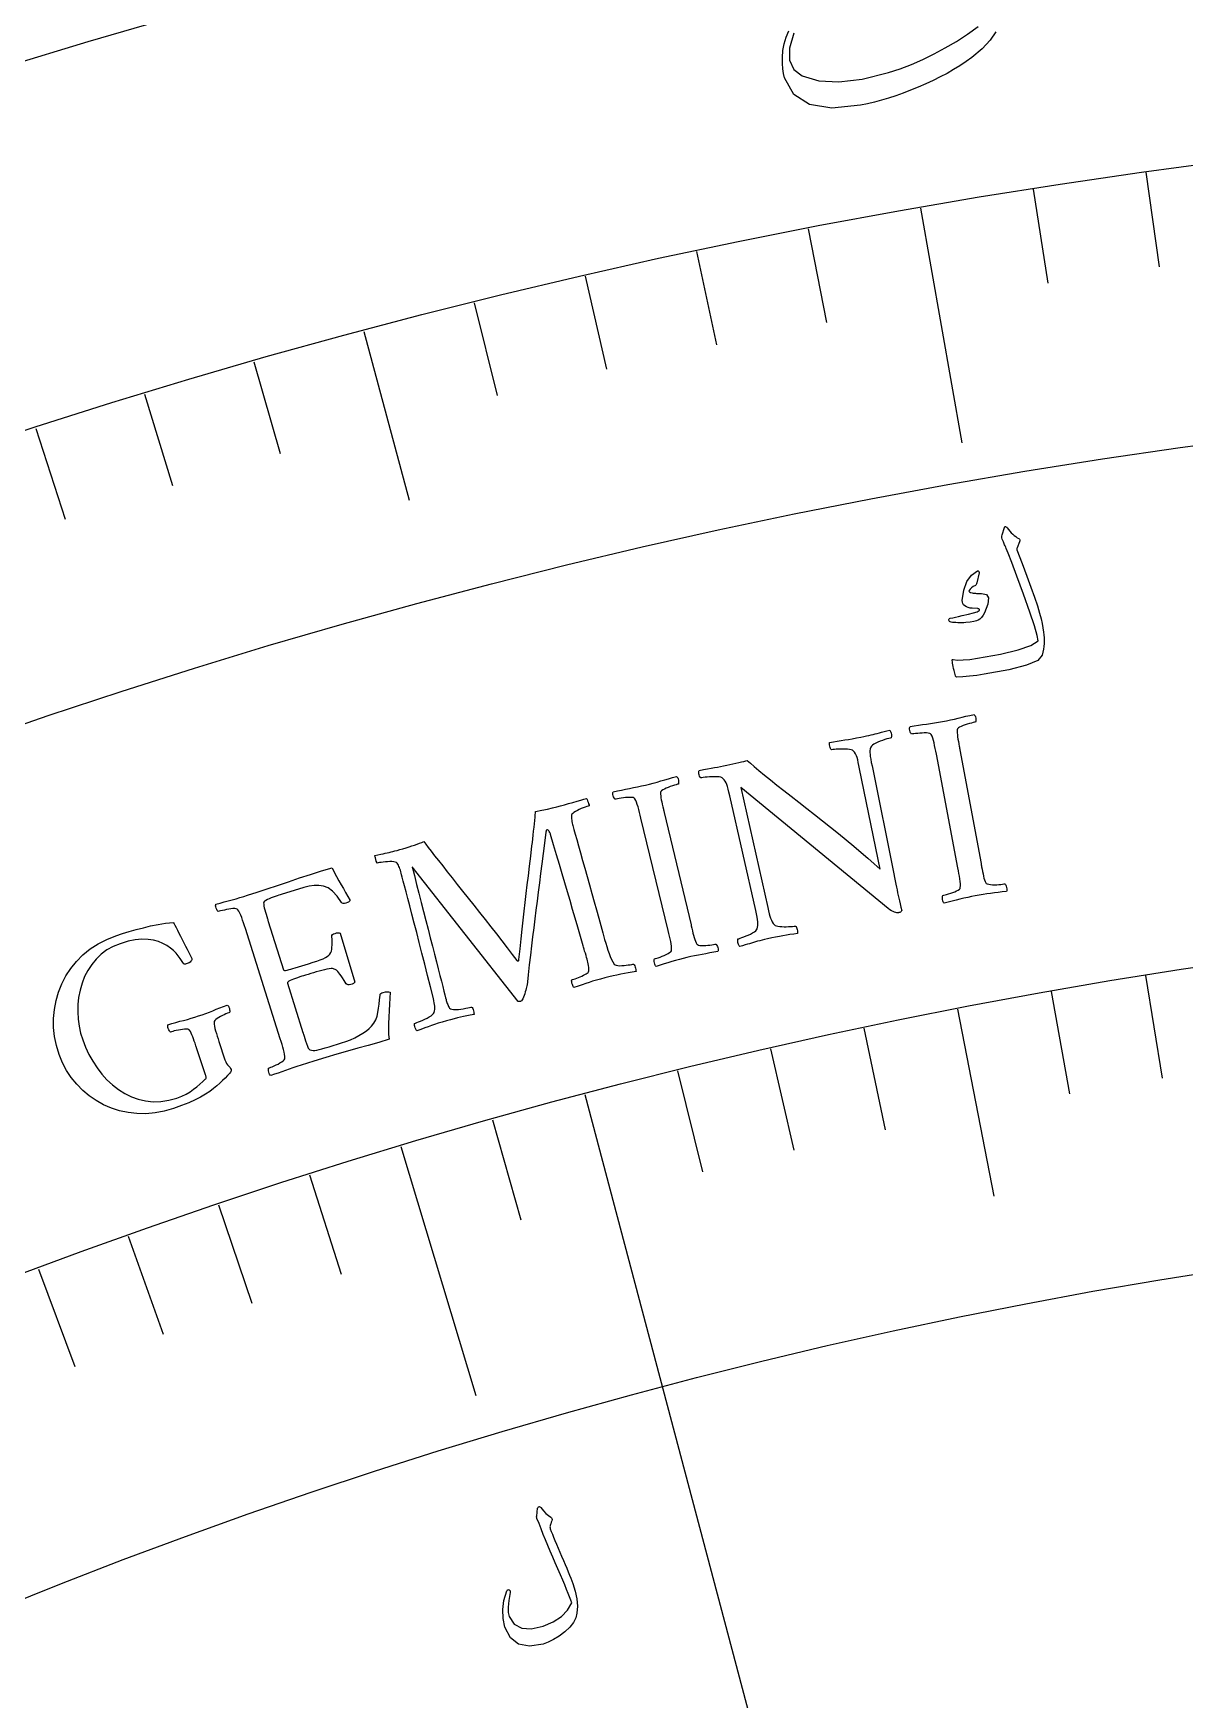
# Model space of a CAD drawing. Header units: millimetres. Extents: x -68 to 67, y -67 to 79.
# Drawn here: x -18.9 to -8.14, y 46.22 to 61.79 of the extents above; entities that cross this region are included whole.
import ezdxf

# ---------------------------------------------------------------- set-up
doc = ezdxf.new("R2010")
doc.units = ezdxf.units.MM
for name, color, linetype in [('ENGRAVE', 7, 'Continuous'), ('ENGRAVE_FINE', 8, 'Continuous'), ('TEXT', 5, 'Continuous')]:
    doc.layers.add(name, color=color, linetype=linetype)

msp = doc.modelspace()

# ---------------------------------------------------------------- linework, layer by layer
at = {"layer": 'ENGRAVE'}
for points in [[(-10.6077, 60.1594), (-10.2209, 57.9658)], [(-15.8106, 59.006), (-15.3878, 57.4282)], [(-10.2631, 52.6719), (-9.9223, 50.9228)], [(-13.7449, 51.8724), (-11.6702, 44.0426)], [(-15.4644, 51.3859), (-14.7642, 49.059)]]:
    msp.add_lwpolyline(points, dxfattribs=at)
for radius in [66.15, 66.15, 64.3781, 61.0875, 61.0875, 58.4888, 53.6625, 53.6625, 50.8275]:
    msp.add_circle((0, 0), radius, dxfattribs=at)
at = {"layer": 'ENGRAVE_FINE'}
for points in [[(-8.5017, 60.493), (-8.3777, 59.6107)], [(-9.5562, 60.3354), (-9.4168, 59.4554)], [(-11.656, 59.9652), (-11.486, 59.0905)], [(-12.7008, 59.7526), (-12.5156, 58.8811)], [(-13.7417, 59.5218), (-13.5413, 58.6537)], [(-14.7784, 59.2729), (-14.5629, 58.4084)], [(-16.838, 58.7211), (-16.5924, 57.8646)], [(-17.8603, 58.4183), (-17.5998, 57.5662)], [(-18.8771, 58.0977), (-18.6017, 57.2503)], [(-8.5046, 52.9843), (-8.3505, 52.0246)], [(-9.3851, 52.8354), (-9.2151, 51.8784)], [(-11.1383, 52.4938), (-10.9366, 51.543)], [(-12.0105, 52.3012), (-11.793, 51.3538)], [(-12.8795, 52.094), (-12.6462, 51.1504)], [(-14.6067, 51.6363), (-14.3421, 50.701)], [(-16.318, 51.1213), (-16.0225, 50.1953)], [(-17.1672, 50.8424), (-16.8562, 49.9215)], [(-18.0117, 50.5494), (-17.6855, 49.6338)], [(-18.8514, 50.2423), (-18.5099, 49.3323)]]:
    msp.add_lwpolyline(points, dxfattribs=at)
at = {"layer": 'TEXT'}
for points in [[(-11.7904, 61.7939), (-11.831, 61.6542), (-11.8317, 61.5414), (-11.7929, 61.4554), (-11.7146, 61.3962), (-11.558, 61.3487), (-11.3713, 61.338), (-11.1542, 61.3639), (-10.9063, 61.4261), (-10.799, 61.4614), (-10.6923, 61.502), (-10.5863, 61.5479), (-10.481, 61.599), (-10.3764, 61.6554), (-10.2727, 61.7169), (-10.1698, 61.7837), (-10.0678, 61.8557)], [(-9.9039, 61.8073), (-9.9568, 61.7273), (-10.0311, 61.6472), (-10.1266, 61.5668), (-10.1815, 61.5277), (-10.2386, 61.4899), (-10.2978, 61.4533), (-10.3591, 61.4181), (-10.4228, 61.384), (-10.4889, 61.3512), (-10.5575, 61.3196), (-10.6285, 61.2891), (-10.7002, 61.2603), (-10.7704, 61.2337), (-10.8393, 61.2092), (-10.9069, 61.1869), (-10.9733, 61.1669), (-11.0388, 61.1493), (-11.1033, 61.1342), (-11.1669, 61.1214), (-11.4368, 61.094), (-11.6453, 61.127), (-11.7929, 61.2212), (-11.8795, 61.377), (-11.8886, 61.4152), (-11.8949, 61.4597), (-11.8983, 61.5102), (-11.8988, 61.567), (-11.8941, 61.6303), (-11.8827, 61.693), (-11.8646, 61.7552), (-11.8397, 61.8167)]]:
    msp.add_lwpolyline(points, dxfattribs=at)
for points in [[(-9.7973, 57.1696), (-9.7848, 57.1535), (-9.7721, 57.1384), (-9.7591, 57.1243), (-9.7458, 57.1112), (-9.7322, 57.0991), (-9.7181, 57.0881), (-9.7036, 57.0781), (-9.6885, 57.0691), (-9.6824, 57.0636), (-9.6795, 57.0566), (-9.6798, 57.0479), (-9.6832, 57.0377), (-9.705, 56.983), (-9.707, 56.9771), (-9.7083, 56.9722), (-9.7089, 56.9683), (-9.7088, 56.9653), (-9.6585, 56.8359), (-9.6141, 56.7189), (-9.5754, 56.6141), (-9.5426, 56.5216), (-9.5156, 56.4415), (-9.4946, 56.3739), (-9.4796, 56.3188), (-9.4705, 56.2761), (-9.4569, 56.1951), (-9.454, 56.1692), (-9.4523, 56.143), (-9.4519, 56.1164), (-9.4527, 56.0896), (-9.4548, 56.0624), (-9.4583, 56.0349), (-9.4632, 56.007), (-9.4696, 55.9788), (-9.5125, 55.9312), (-9.6171, 55.886), (-9.7833, 55.8428), (-10.0111, 55.801), (-10.0827, 55.7906), (-10.1493, 55.7828), (-10.2108, 55.7776), (-10.2674, 55.7749), (-10.2728, 55.7761), (-10.277, 55.7786), (-10.2799, 55.7825), (-10.2816, 55.7876), (-10.2877, 55.8126), (-10.2931, 55.8353), (-10.2978, 55.8559), (-10.3018, 55.8742), (-10.3051, 55.8905), (-10.3077, 55.9051), (-10.3097, 55.9178), (-10.311, 55.9288), (-10.3114, 55.935), (-10.3099, 55.9388), (-10.3064, 55.9402), (-10.301, 55.9391), (-10.2604, 55.9346), (-10.2093, 55.9351), (-10.1476, 55.9406), (-10.0754, 55.9513), (-9.8609, 55.9896), (-9.6948, 56.0291), (-9.577, 56.0703), (-9.5076, 56.1134), (-9.5162, 56.1637), (-9.542, 56.2534), (-9.5849, 56.3825), (-9.6451, 56.551), (-9.7069, 56.7193), (-9.7544, 56.8465), (-9.7874, 56.9326), (-9.8058, 56.9776), (-9.8113, 56.9898), (-9.8164, 57.0013), (-9.8211, 57.012), (-9.8255, 57.0218), (-9.8295, 57.0308), (-9.8332, 57.0388), (-9.8364, 57.0458), (-9.8393, 57.0518), (-9.8446, 57.065), (-9.8473, 57.0781), (-9.8474, 57.0909), (-9.8448, 57.1036), (-9.8237, 57.1719), (-9.8218, 57.1766), (-9.8194, 57.1798), (-9.8166, 57.1817), (-9.8133, 57.1822), (-9.8089, 57.1807), (-9.8048, 57.1781), (-9.8009, 57.1744), (-9.7973, 57.1696)], [(-10.0742, 56.7673), (-10.071, 56.7674), (-10.068, 56.7667), (-10.0654, 56.765), (-10.063, 56.7625), (-10.0619, 56.76), (-10.0612, 56.7573), (-10.0609, 56.7542), (-10.0609, 56.7509), (-10.0804, 56.6572), (-10.0831, 56.6476), (-10.0864, 56.64), (-10.0902, 56.6344), (-10.0946, 56.6308), (-10.1145, 56.6212), (-10.1309, 56.6103), (-10.1439, 56.5981), (-10.1534, 56.5846), (-10.1546, 56.5782), (-10.1503, 56.5723), (-10.1406, 56.5671), (-10.1253, 56.5623), (-10.1155, 56.5608), (-10.1053, 56.5595), (-10.0949, 56.5585), (-10.0842, 56.5578), (-10.0731, 56.5573), (-10.0615, 56.5571), (-10.0495, 56.5572), (-10.037, 56.5576), (-9.9917, 56.5477), (-9.9718, 56.5143), (-9.9774, 56.4574), (-10.0084, 56.3771), (-10.0226, 56.3524), (-10.0372, 56.3324), (-10.0522, 56.3173), (-10.0677, 56.3069), (-10.0854, 56.2998), (-10.1106, 56.2937), (-10.1432, 56.2886), (-10.1833, 56.2844), (-10.2038, 56.2828), (-10.2234, 56.2819), (-10.2421, 56.2818), (-10.2599, 56.2825), (-10.2767, 56.2837), (-10.2924, 56.285), (-10.3071, 56.2866), (-10.3208, 56.2884), (-10.3296, 56.2913), (-10.3362, 56.2953), (-10.3407, 56.3004), (-10.343, 56.3065), (-10.3431, 56.3131), (-10.3409, 56.3184), (-10.3362, 56.3221), (-10.3291, 56.3243), (-10.3063, 56.3301), (-10.2804, 56.3362), (-10.2513, 56.3427), (-10.219, 56.3495), (-10.1588, 56.3622), (-10.1122, 56.3743), (-10.0792, 56.3859), (-10.0598, 56.3969), (-10.0574, 56.3994), (-10.0564, 56.4022), (-10.0568, 56.4054), (-10.0585, 56.4091), (-10.0604, 56.4112), (-10.0635, 56.4129), (-10.0678, 56.4141), (-10.0733, 56.4149), (-10.1235, 56.4179), (-10.1446, 56.42), (-10.1632, 56.4244), (-10.1791, 56.4309), (-10.1925, 56.4395), (-10.2044, 56.4504), (-10.2125, 56.4623), (-10.2166, 56.4754), (-10.217, 56.4896), (-10.2034, 56.5883), (-10.1751, 56.6675), (-10.132, 56.7272), (-10.0742, 56.7673)], [(-10.4019, 55.3603), (-10.3645, 55.3676), (-10.3277, 55.3752), (-10.2914, 55.3832), (-10.2557, 55.3915), (-10.2198, 55.4001), (-10.1831, 55.4085), (-10.1455, 55.417), (-10.1071, 55.4254), (-10.1016, 55.4202), (-10.0971, 55.4128), (-10.0937, 55.4032), (-10.0915, 55.3914), (-10.0904, 55.3794), (-10.0905, 55.3692), (-10.0917, 55.3607), (-10.0941, 55.354), (-10.1035, 55.3521), (-10.116, 55.349), (-10.1318, 55.3449), (-10.1506, 55.3397), (-10.1707, 55.3338), (-10.19, 55.3276), (-10.2086, 55.3209), (-10.2265, 55.3139), (-10.2419, 55.3066), (-10.2533, 55.2991), (-10.2606, 55.2913), (-10.2638, 55.2833), (-10.2648, 55.2689), (-10.2646, 55.2528), (-10.2632, 55.235), (-10.2606, 55.2154), (-10.2573, 55.1944), (-10.2537, 55.1725), (-10.2497, 55.1497), (-10.2453, 55.126), (-10.2446, 55.1221), (-10.2439, 55.1183), (-10.2432, 55.1145), (-10.2425, 55.1107), (-10.2418, 55.1069), (-10.2411, 55.103), (-10.2404, 55.0992), (-10.2397, 55.0954), (-10.0422, 54.0331), (-10.0415, 54.0293), (-10.0408, 54.0254), (-10.0401, 54.0216), (-10.0394, 54.0178), (-10.0387, 54.014), (-10.038, 54.0102), (-10.0372, 54.0063), (-10.0365, 54.0025), (-10.0321, 53.9789), (-10.0276, 53.9564), (-10.0233, 53.9351), (-10.0189, 53.9149), (-10.0144, 53.8962), (-10.0094, 53.8794), (-10.0039, 53.8645), (-9.998, 53.8515), (-9.9924, 53.8462), (-9.9831, 53.8418), (-9.9701, 53.8384), (-9.9533, 53.8361), (-9.9344, 53.8347), (-9.915, 53.8343), (-9.8952, 53.8347), (-9.8748, 53.8361), (-9.8559, 53.8378), (-9.8401, 53.8395), (-9.8277, 53.841), (-9.8185, 53.8424), (-9.814, 53.837), (-9.8099, 53.8295), (-9.8063, 53.82), (-9.8031, 53.8083), (-9.801, 53.7965), (-9.8007, 53.7864), (-9.8022, 53.7779), (-9.8054, 53.771), (-9.8434, 53.7667), (-9.8805, 53.7622), (-9.9168, 53.7578), (-9.9523, 53.7533), (-9.9876, 53.7485), (-10.0233, 53.7431), (-10.0593, 53.7371), (-10.0957, 53.7305), (-10.1312, 53.7236), (-10.1668, 53.7161), (-10.2027, 53.708), (-10.2389, 53.6994), (-10.2752, 53.6904), (-10.3118, 53.6812), (-10.3488, 53.6717), (-10.386, 53.6619), (-10.3915, 53.6671), (-10.3959, 53.6745), (-10.3993, 53.6841), (-10.4017, 53.6959), (-10.4029, 53.7078), (-10.403, 53.718), (-10.402, 53.7265), (-10.3997, 53.7332), (-10.3906, 53.7352), (-10.3785, 53.7383), (-10.3632, 53.7425), (-10.3449, 53.7477), (-10.3254, 53.7539), (-10.3065, 53.7607), (-10.2882, 53.7682), (-10.2706, 53.7765), (-10.2554, 53.7848), (-10.2445, 53.7927), (-10.238, 53.8), (-10.2358, 53.8069), (-10.2344, 53.8241), (-10.2345, 53.8434), (-10.2362, 53.8646), (-10.2394, 53.8879), (-10.2435, 53.9127), (-10.248, 53.9384), (-10.2528, 53.965), (-10.2579, 53.9925), (-10.4596, 55.0541), (-10.4649, 55.0816), (-10.4703, 55.1084), (-10.4756, 55.1343), (-10.481, 55.1595), (-10.4867, 55.1828), (-10.4931, 55.2036), (-10.5001, 55.2218), (-10.5079, 55.2374), (-10.5127, 55.2439), (-10.5218, 55.2486), (-10.535, 55.2515), (-10.5525, 55.2527), (-10.5722, 55.2526), (-10.5924, 55.2519), (-10.6129, 55.2507), (-10.6339, 55.2489), (-10.6533, 55.2469), (-10.6695, 55.245), (-10.6823, 55.2433), (-10.6917, 55.2417), (-10.6964, 55.2471), (-10.7006, 55.2545), (-10.7044, 55.264), (-10.7077, 55.2756), (-10.7099, 55.2874), (-10.7103, 55.2975), (-10.7088, 55.306), (-10.7055, 55.313), (-10.6664, 55.3191), (-10.6276, 55.325), (-10.5891, 55.3306), (-10.5509, 55.3361), (-10.513, 55.3415), (-10.4756, 55.3474), (-10.4386, 55.3536), (-10.4019, 55.3603)], [(-12.4174, 54.9513), (-12.3891, 54.9577), (-12.3612, 54.964), (-12.3336, 54.9702), (-12.3063, 54.9763), (-12.281, 54.9821), (-12.2593, 54.9875), (-12.2412, 54.9923), (-12.2268, 54.9967), (-12.1974, 54.9695), (-12.1608, 54.9377), (-12.1172, 54.901), (-12.0665, 54.8596), (-12.0102, 54.8144), (-11.9496, 54.7662), (-11.8847, 54.7151), (-11.8157, 54.6611), (-11.744, 54.605), (-11.6713, 54.548), (-11.5975, 54.49), (-11.5226, 54.431), (-11.4478, 54.3715), (-11.3742, 54.3123), (-11.3018, 54.2532), (-11.2306, 54.1943), (-11.1623, 54.1367), (-11.0986, 54.0816), (-11.0396, 54.029), (-10.9851, 53.9789), (-11.1763, 54.9183), (-11.1828, 54.9496), (-11.1889, 54.9772), (-11.1947, 55.0014), (-11.2, 55.0219), (-11.2062, 55.04), (-11.2145, 55.0567), (-11.2249, 55.0719), (-11.2373, 55.0857), (-11.2444, 55.0908), (-11.2553, 55.0949), (-11.2701, 55.0981), (-11.2888, 55.1003), (-11.3096, 55.1017), (-11.3307, 55.1023), (-11.3522, 55.1022), (-11.374, 55.1013), (-11.3946, 55.1), (-11.4122, 55.0984), (-11.4269, 55.0966), (-11.4388, 55.0945), (-11.4447, 55.1007), (-11.4494, 55.1085), (-11.453, 55.1181), (-11.4555, 55.1294), (-11.4571, 55.1408), (-11.4581, 55.1504), (-11.4587, 55.1583), (-11.4587, 55.1645), (-11.4214, 55.1708), (-11.3852, 55.1767), (-11.3501, 55.1822), (-11.3161, 55.1873), (-11.2816, 55.1926), (-11.2452, 55.1988), (-11.2067, 55.2059), (-11.1662, 55.2139), (-11.1377, 55.2197), (-11.1121, 55.2251), (-11.0892, 55.2301), (-11.0691, 55.2347), (-11.0503, 55.2392), (-11.0312, 55.244), (-11.0117, 55.2489), (-10.992, 55.2541), (-10.9711, 55.2596), (-10.9481, 55.2655), (-10.9229, 55.2717), (-10.8957, 55.2784), (-10.8921, 55.2732), (-10.8886, 55.2666), (-10.8852, 55.2587), (-10.8819, 55.2495), (-10.8794, 55.2394), (-10.8785, 55.229), (-10.8792, 55.2183), (-10.8816, 55.2073), (-10.8912, 55.205), (-10.9044, 55.2015), (-10.9212, 55.1965), (-10.9416, 55.1901), (-10.9634, 55.1827), (-10.9846, 55.1746), (-11.0052, 55.1658), (-11.0251, 55.1563), (-11.0427, 55.1466), (-11.0563, 55.1372), (-11.0659, 55.1281), (-11.0716, 55.1193), (-11.0768, 55.1032), (-11.0798, 55.0866), (-11.0807, 55.0694), (-11.0795, 55.0516), (-11.0766, 55.0314), (-11.0725, 55.0068), (-11.0672, 54.9778), (-11.0606, 54.9444), (-10.8576, 53.9359), (-10.8507, 53.9015), (-10.8442, 53.8693), (-10.8382, 53.8393), (-10.8326, 53.8115), (-10.8272, 53.7851), (-10.8217, 53.7591), (-10.8162, 53.7337), (-10.8106, 53.7089), (-10.8047, 53.6832), (-10.7982, 53.6555), (-10.7912, 53.6258), (-10.7836, 53.594), (-10.7845, 53.5891), (-10.7869, 53.5848), (-10.7908, 53.5812), (-10.7961, 53.5783), (-10.8017, 53.576), (-10.8064, 53.5742), (-10.8103, 53.573), (-10.8132, 53.5722), (-10.8193, 53.5718), (-10.8274, 53.5726), (-10.8375, 53.5747), (-10.8498, 53.578), (-10.8635, 53.5832), (-10.8782, 53.5908), (-10.894, 53.6008), (-10.9107, 53.6133), (-12.2868, 54.7443), (-12.0349, 53.6218), (-12.0277, 53.5908), (-12.0208, 53.5635), (-12.0143, 53.54), (-12.0081, 53.5203), (-12.0013, 53.5029), (-11.993, 53.4868), (-11.9831, 53.4718), (-11.9717, 53.458), (-11.9648, 53.453), (-11.9542, 53.449), (-11.9401, 53.4459), (-11.9224, 53.4438), (-11.9027, 53.4425), (-11.8824, 53.4418), (-11.8616, 53.4417), (-11.8403, 53.4422), (-11.8202, 53.4431), (-11.803, 53.4445), (-11.7886, 53.4461), (-11.7771, 53.4482), (-11.7712, 53.4422), (-11.7663, 53.4347), (-11.7623, 53.4256), (-11.7593, 53.415), (-11.7572, 53.4041), (-11.7561, 53.3944), (-11.7559, 53.3859), (-11.7565, 53.3784), (-11.7928, 53.373), (-11.8278, 53.3677), (-11.8615, 53.3624), (-11.8939, 53.3573), (-11.9267, 53.3517), (-11.9616, 53.3451), (-11.9985, 53.3376), (-12.0376, 53.329), (-12.0641, 53.3229), (-12.0885, 53.3168), (-12.1108, 53.311), (-12.131, 53.3052), (-12.1499, 53.2996), (-12.1686, 53.294), (-12.1869, 53.2885), (-12.2049, 53.283), (-12.2241, 53.2773), (-12.246, 53.2709), (-12.2705, 53.264), (-12.2976, 53.2564), (-12.3013, 53.2615), (-12.3049, 53.268), (-12.3085, 53.2758), (-12.3121, 53.2849), (-12.3149, 53.2949), (-12.3162, 53.3053), (-12.3159, 53.316), (-12.314, 53.3271), (-12.3048, 53.3296), (-12.2924, 53.3337), (-12.2767, 53.3394), (-12.2578, 53.3466), (-12.2373, 53.355), (-12.2172, 53.3639), (-12.1974, 53.3734), (-12.1778, 53.3836), (-12.1606, 53.3937), (-12.1477, 53.4034), (-12.1391, 53.4125), (-12.1349, 53.4212), (-12.1303, 53.4373), (-12.1275, 53.4538), (-12.1266, 53.4707), (-12.1276, 53.488), (-12.1304, 53.5077), (-12.1346, 53.5319), (-12.1404, 53.5606), (-12.1476, 53.5937), (-12.3905, 54.6652), (-12.3983, 54.6983), (-12.4055, 54.7269), (-12.4122, 54.7509), (-12.4184, 54.7704), (-12.4251, 54.787), (-12.4334, 54.8022), (-12.4432, 54.8161), (-12.4546, 54.8286), (-12.4623, 54.8346), (-12.4743, 54.8391), (-12.4905, 54.8422), (-12.5109, 54.8437), (-12.5335, 54.8441), (-12.556, 54.8437), (-12.5785, 54.8425), (-12.601, 54.8404), (-12.6216, 54.838), (-12.6386, 54.8357), (-12.6518, 54.8337), (-12.6614, 54.8318), (-12.6681, 54.8409), (-12.6732, 54.8503), (-12.6766, 54.8602), (-12.6785, 54.8704), (-12.6792, 54.8802), (-12.6793, 54.8888), (-12.6788, 54.8962), (-12.6777, 54.9025), (-12.6357, 54.9108), (-12.5978, 54.9179), (-12.564, 54.9239), (-12.5344, 54.9287), (-12.5064, 54.9334), (-12.4776, 54.9387), (-12.4479, 54.9447), (-12.4174, 54.9513)], [(-13.1786, 54.7658), (-13.1415, 54.7749), (-13.1051, 54.7844), (-13.0693, 54.7942), (-13.034, 54.8043), (-12.9986, 54.8146), (-12.9624, 54.825), (-12.9253, 54.8353), (-12.8874, 54.8456), (-12.8816, 54.8407), (-12.8767, 54.8335), (-12.8729, 54.8241), (-12.8701, 54.8125), (-12.8684, 54.8005), (-12.8679, 54.7903), (-12.8688, 54.7818), (-12.8708, 54.775), (-12.8801, 54.7726), (-12.8925, 54.7689), (-12.9079, 54.764), (-12.9265, 54.7579), (-12.9463, 54.751), (-12.9653, 54.7437), (-12.9835, 54.7362), (-13.001, 54.7283), (-13.0161, 54.7202), (-13.027, 54.7121), (-13.0339, 54.704), (-13.0367, 54.6958), (-13.037, 54.6814), (-13.0359, 54.6654), (-13.0336, 54.6476), (-13.0301, 54.6281), (-13.0257, 54.6074), (-13.021, 54.5857), (-13.0159, 54.5631), (-13.0103, 54.5396), (-13.0094, 54.5358), (-13.0085, 54.5321), (-13.0076, 54.5283), (-13.0067, 54.5245), (-13.0058, 54.5207), (-13.0049, 54.5169), (-13.004, 54.5132), (-13.0031, 54.5094), (-12.7524, 53.4584), (-12.7515, 53.4546), (-12.7506, 53.4508), (-12.7497, 53.447), (-12.7488, 53.4432), (-12.7479, 53.4395), (-12.747, 53.4357), (-12.7461, 53.4319), (-12.7452, 53.4281), (-12.7395, 53.4047), (-12.734, 53.3825), (-12.7285, 53.3614), (-12.7232, 53.3415), (-12.7177, 53.323), (-12.7119, 53.3065), (-12.7057, 53.2919), (-12.6991, 53.2793), (-12.6933, 53.2742), (-12.6837, 53.2703), (-12.6705, 53.2676), (-12.6537, 53.2661), (-12.6347, 53.2657), (-12.6153, 53.2662), (-12.5955, 53.2677), (-12.5753, 53.27), (-12.5564, 53.2727), (-12.5408, 53.2752), (-12.5285, 53.2773), (-12.5193, 53.2792), (-12.5146, 53.274), (-12.5101, 53.2667), (-12.506, 53.2574), (-12.5023, 53.246), (-12.4996, 53.2343), (-12.4988, 53.2242), (-12.4998, 53.2156), (-12.5027, 53.2086), (-12.5404, 53.2023), (-12.5773, 53.196), (-12.6133, 53.1897), (-12.6485, 53.1834), (-12.6835, 53.1769), (-12.7189, 53.1697), (-12.7545, 53.1619), (-12.7906, 53.1535), (-12.8256, 53.1448), (-12.8609, 53.1355), (-12.8963, 53.1256), (-12.932, 53.1152), (-12.9678, 53.1044), (-13.004, 53.0933), (-13.0403, 53.082), (-13.077, 53.0704), (-13.0828, 53.0753), (-13.0876, 53.0824), (-13.0915, 53.0918), (-13.0944, 53.1034), (-13.0963, 53.1153), (-13.0969, 53.1255), (-13.0962, 53.134), (-13.0944, 53.1408), (-13.0854, 53.1433), (-13.0734, 53.147), (-13.0584, 53.1519), (-13.0403, 53.1581), (-13.0212, 53.1652), (-13.0026, 53.173), (-12.9847, 53.1815), (-12.9675, 53.1906), (-12.9528, 53.1997), (-12.9423, 53.2081), (-12.9362, 53.2157), (-12.9343, 53.2227), (-12.9338, 53.24), (-12.9349, 53.2592), (-12.9376, 53.2804), (-12.942, 53.3035), (-12.9474, 53.328), (-12.9531, 53.3534), (-12.9593, 53.3798), (-12.9658, 53.407), (-13.2207, 54.457), (-13.2274, 54.4843), (-13.2341, 54.5107), (-13.2407, 54.5364), (-13.2474, 54.5612), (-13.2542, 54.5843), (-13.2617, 54.6047), (-13.2696, 54.6225), (-13.2782, 54.6377), (-13.2833, 54.6439), (-13.2926, 54.6482), (-13.306, 54.6504), (-13.3235, 54.6507), (-13.3432, 54.6496), (-13.3633, 54.648), (-13.3837, 54.6457), (-13.4046, 54.6428), (-13.4239, 54.6398), (-13.4399, 54.6372), (-13.4526, 54.6348), (-13.462, 54.6327), (-13.4669, 54.6379), (-13.4715, 54.6451), (-13.4757, 54.6544), (-13.4796, 54.6657), (-13.4824, 54.6774), (-13.4833, 54.6875), (-13.4823, 54.6961), (-13.4793, 54.7032), (-13.4406, 54.7113), (-13.4022, 54.7191), (-13.364, 54.7267), (-13.3261, 54.734), (-13.2886, 54.7414), (-13.2515, 54.7492), (-13.2148, 54.7573), (-13.1786, 54.7658)], [(-15.4463, 54.1699), (-15.4155, 54.1789), (-15.3868, 54.1878), (-15.3601, 54.1967), (-15.3354, 54.2054), (-15.3122, 54.2139), (-15.2898, 54.222), (-15.2685, 54.2296), (-15.248, 54.2368), (-15.2311, 54.2124), (-15.209, 54.1825), (-15.1818, 54.1469), (-15.1494, 54.1057), (-15.1129, 54.0596), (-15.0732, 54.0096), (-15.0305, 53.9555), (-14.9846, 53.8974), (-14.9364, 53.8364), (-14.8866, 53.7737), (-14.8352, 53.7092), (-14.7823, 53.6429), (-14.7287, 53.5758), (-14.6756, 53.5086), (-14.623, 53.4415), (-14.5708, 53.3745), (-14.5198, 53.3085), (-14.4709, 53.2449), (-14.424, 53.1835), (-14.3792, 53.1245), (-14.3771, 53.1227), (-14.3745, 53.1217), (-14.3714, 53.1215), (-14.3679, 53.1222), (-14.3646, 53.1237), (-14.3623, 53.1263), (-14.361, 53.1301), (-14.3606, 53.1349), (-14.3497, 53.2347), (-14.3393, 53.3295), (-14.3294, 53.4192), (-14.3202, 53.5039), (-14.3111, 53.5862), (-14.3017, 53.6684), (-14.2921, 53.7508), (-14.2823, 53.8331), (-14.2721, 53.9177), (-14.2614, 54.0065), (-14.2503, 54.0997), (-14.2386, 54.1971), (-14.2347, 54.2296), (-14.2308, 54.2634), (-14.2269, 54.2986), (-14.223, 54.3351), (-14.2193, 54.3711), (-14.2159, 54.4046), (-14.213, 54.4357), (-14.2103, 54.4643), (-14.2082, 54.4883), (-14.2067, 54.5054), (-14.2058, 54.5157), (-14.2055, 54.5191), (-14.1472, 54.5308), (-14.0945, 54.5419), (-14.0475, 54.5525), (-14.0062, 54.5626), (-13.9719, 54.5716), (-13.9356, 54.5814), (-13.8972, 54.592), (-13.8568, 54.6034), (-13.8178, 54.6147), (-13.7834, 54.6247), (-13.7536, 54.6335), (-13.7285, 54.6412), (-13.7262, 54.6373), (-13.7229, 54.6299), (-13.7189, 54.6191), (-13.7139, 54.6048), (-13.7092, 54.5908), (-13.7058, 54.5808), (-13.7038, 54.5747), (-13.7031, 54.5727), (-13.7134, 54.5698), (-13.7262, 54.5656), (-13.7416, 54.5601), (-13.7596, 54.5532), (-13.7785, 54.5454), (-13.7967, 54.5371), (-13.8144, 54.5283), (-13.8313, 54.519), (-13.8462, 54.5097), (-13.8574, 54.501), (-13.8651, 54.4929), (-13.8691, 54.4853), (-13.8702, 54.475), (-13.8704, 54.4636), (-13.8696, 54.4511), (-13.8678, 54.4375), (-13.8655, 54.4238), (-13.863, 54.4107), (-13.8604, 54.3983), (-13.8576, 54.3867), (-13.8473, 54.3515), (-13.8349, 54.3082), (-13.8204, 54.2568), (-13.8039, 54.1971), (-13.7857, 54.1315), (-13.7664, 54.062), (-13.746, 53.9885), (-13.7243, 53.9112), (-13.7022, 53.8322), (-13.6802, 53.7537), (-13.6583, 53.6756), (-13.6366, 53.598), (-13.6155, 53.5228), (-13.5957, 53.452), (-13.5772, 53.3855), (-13.56, 53.3234), (-13.5498, 53.2891), (-13.5395, 53.2558), (-13.5291, 53.2235), (-13.5187, 53.1922), (-13.5077, 53.1629), (-13.4959, 53.1365), (-13.4831, 53.113), (-13.4694, 53.0924), (-13.4617, 53.0856), (-13.4505, 53.0809), (-13.4359, 53.0781), (-13.4178, 53.0774), (-13.398, 53.0781), (-13.3782, 53.0794), (-13.3584, 53.0814), (-13.3386, 53.084), (-13.3207, 53.0868), (-13.3064, 53.0891), (-13.2959, 53.091), (-13.289, 53.0925), (-13.2824, 53.0844), (-13.2771, 53.0751), (-13.2729, 53.0647), (-13.2699, 53.0532), (-13.2679, 53.0422), (-13.2667, 53.0336), (-13.2662, 53.0273), (-13.2664, 53.0233), (-13.3029, 53.0168), (-13.3389, 53.0102), (-13.3744, 53.0035), (-13.4094, 52.9967), (-13.4447, 52.9895), (-13.4813, 52.9815), (-13.5192, 52.9726), (-13.5584, 52.9628), (-13.5993, 52.9521), (-13.6372, 52.9416), (-13.6722, 52.9313), (-13.7042, 52.9212), (-13.7362, 52.9109), (-13.7709, 52.8996), (-13.8084, 52.8874), (-13.8486, 52.8743), (-13.8508, 52.8777), (-13.8537, 52.8837), (-13.8572, 52.8921), (-13.8614, 52.9031), (-13.8652, 52.9148), (-13.8673, 52.9256), (-13.8679, 52.9355), (-13.867, 52.9445), (-13.8585, 52.9469), (-13.8479, 52.9505), (-13.8353, 52.955), (-13.8207, 52.9606), (-13.805, 52.9668), (-13.7895, 52.9734), (-13.774, 52.9803), (-13.7586, 52.9875), (-13.7443, 52.9946), (-13.7323, 53.0013), (-13.7224, 53.0076), (-13.7148, 53.0135), (-13.7105, 53.0205), (-13.708, 53.0307), (-13.7073, 53.0441), (-13.7084, 53.0607), (-13.7106, 53.0782), (-13.7131, 53.0943), (-13.7159, 53.1089), (-13.719, 53.1222), (-13.723, 53.137), (-13.7278, 53.1537), (-13.7334, 53.1724), (-13.7399, 53.193), (-13.7464, 53.2137), (-13.7521, 53.2324), (-13.7569, 53.2491), (-13.7609, 53.2639), (-13.7862, 53.3514), (-13.8111, 53.4373), (-13.8355, 53.5214), (-13.8595, 53.6037), (-13.8833, 53.6857), (-13.9075, 53.7686), (-13.9319, 53.8525), (-13.9565, 53.9373), (-13.9819, 54.0241), (-14.0084, 54.1142), (-14.0361, 54.2075), (-14.065, 54.304), (-14.0665, 54.3084), (-14.069, 54.3143), (-14.0726, 54.3216), (-14.0773, 54.3302), (-14.0826, 54.3382), (-14.0882, 54.3435), (-14.0941, 54.3459), (-14.1003, 54.3457), (-14.1028, 54.3439), (-14.1049, 54.3398), (-14.1069, 54.3334), (-14.1085, 54.3248), (-14.1221, 54.2227), (-14.1349, 54.1245), (-14.1471, 54.03), (-14.1587, 53.9395), (-14.1699, 53.8515), (-14.1808, 53.7652), (-14.1916, 53.6803), (-14.2022, 53.597), (-14.2126, 53.5142), (-14.2229, 53.4307), (-14.2331, 53.3465), (-14.2433, 53.2617), (-14.2534, 53.1749), (-14.2638, 53.0848), (-14.2744, 52.9915), (-14.2851, 52.8949), (-14.2867, 52.8878), (-14.2891, 52.8777), (-14.2924, 52.8647), (-14.2966, 52.8489), (-14.3014, 52.8317), (-14.3064, 52.815), (-14.3118, 52.7987), (-14.3174, 52.7828), (-14.3233, 52.7687), (-14.3295, 52.7577), (-14.3361, 52.7498), (-14.343, 52.745), (-14.3458, 52.7434), (-14.3497, 52.7425), (-14.3548, 52.7423), (-14.3611, 52.7428), (-14.3626, 52.7435), (-14.364, 52.744), (-14.3654, 52.7441), (-14.3667, 52.7439), (-15.3597, 54.0006), (-15.3382, 53.9198), (-15.3167, 53.8377), (-15.2952, 53.7542), (-15.2736, 53.6694), (-15.2521, 53.5846), (-15.2308, 53.5011), (-15.2097, 53.4189), (-15.1888, 53.338), (-15.1685, 53.2596), (-15.1493, 53.1852), (-15.1313, 53.1146), (-15.1143, 53.048), (-15.0987, 52.9864), (-15.0847, 52.9312), (-15.0723, 52.8821), (-15.0616, 52.8394), (-15.0528, 52.8043), (-15.0461, 52.7781), (-15.0417, 52.7609), (-15.0396, 52.7527), (-15.0369, 52.7438), (-15.0337, 52.7345), (-15.0301, 52.7249), (-15.0261, 52.7148), (-15.0218, 52.705), (-15.0174, 52.6961), (-15.0129, 52.688), (-15.0083, 52.6808), (-15, 52.6742), (-14.9875, 52.6699), (-14.9708, 52.6677), (-14.9498, 52.6678), (-14.9268, 52.6694), (-14.9038, 52.6718), (-14.8809, 52.6749), (-14.8581, 52.6789), (-14.8375, 52.683), (-14.8214, 52.6863), (-14.8097, 52.6888), (-14.8026, 52.6905), (-14.7967, 52.6856), (-14.7917, 52.6781), (-14.7877, 52.668), (-14.7846, 52.6552), (-14.7824, 52.6425), (-14.781, 52.6327), (-14.7803, 52.6256), (-14.7805, 52.6214), (-14.8158, 52.6141), (-14.8485, 52.6073), (-14.8788, 52.601), (-14.9065, 52.5952), (-14.9346, 52.589), (-14.966, 52.5814), (-15.0006, 52.5723), (-15.0385, 52.5617), (-15.0787, 52.5499), (-15.1154, 52.5386), (-15.1486, 52.5278), (-15.1782, 52.5175), (-15.2077, 52.5069), (-15.2405, 52.4951), (-15.2767, 52.4821), (-15.3162, 52.468), (-15.3185, 52.4713), (-15.3216, 52.4772), (-15.3254, 52.4855), (-15.3299, 52.4964), (-15.3339, 52.508), (-15.3364, 52.5187), (-15.3373, 52.5286), (-15.3365, 52.5376), (-15.3275, 52.5406), (-15.315, 52.5452), (-15.2992, 52.5515), (-15.28, 52.5595), (-15.2593, 52.5685), (-15.2389, 52.5782), (-15.2188, 52.5883), (-15.1991, 52.5991), (-15.1816, 52.6099), (-15.1683, 52.6201), (-15.1592, 52.6298), (-15.1543, 52.639), (-15.1501, 52.6539), (-15.1475, 52.6689), (-15.1467, 52.6839), (-15.1475, 52.6989), (-15.1495, 52.7146), (-15.1522, 52.7316), (-15.1556, 52.7499), (-15.1597, 52.7695), (-15.1872, 52.8791), (-15.2143, 52.9864), (-15.2408, 53.0915), (-15.2669, 53.1944), (-15.2921, 53.2935), (-15.3162, 53.3875), (-15.3391, 53.4762), (-15.3608, 53.5596), (-15.381, 53.6368), (-15.3991, 53.7063), (-15.4153, 53.7684), (-15.4295, 53.823), (-15.4413, 53.8685), (-15.4505, 53.9035), (-15.457, 53.928), (-15.4609, 53.942), (-15.4648, 53.9555), (-15.4689, 53.9687), (-15.473, 53.9815), (-15.4771, 53.994), (-15.4816, 54.0058), (-15.4868, 54.0168), (-15.4925, 54.027), (-15.4989, 54.0362), (-15.5055, 54.0422), (-15.5159, 54.0465), (-15.5302, 54.0493), (-15.5483, 54.0504), (-15.5684, 54.0503), (-15.5886, 54.0495), (-15.609, 54.048), (-15.6295, 54.0458), (-15.6485, 54.0433), (-15.6642, 54.0408), (-15.6766, 54.0385), (-15.6859, 54.0362), (-15.6876, 54.038), (-15.6902, 54.0441), (-15.6938, 54.0544), (-15.6982, 54.0691), (-15.7023, 54.084), (-15.705, 54.0951), (-15.7063, 54.1024), (-15.7061, 54.1059), (-15.6779, 54.1127), (-15.6526, 54.1187), (-15.6302, 54.1238), (-15.6106, 54.1281), (-15.5925, 54.1321), (-15.5744, 54.1362), (-15.5563, 54.1405), (-15.5383, 54.1449), (-15.5191, 54.1498), (-15.4973, 54.1556), (-15.4731, 54.1623), (-15.4463, 54.1699)], [(-16.8964, 53.7352), (-16.8072, 53.7637), (-16.7139, 53.7943), (-16.6163, 53.8271), (-16.5145, 53.8619), (-16.4111, 53.8971), (-16.3086, 53.9308), (-16.207, 53.9629), (-16.1063, 53.9935), (-16.086, 53.9506), (-16.0654, 53.9097), (-16.0444, 53.871), (-16.023, 53.8345), (-16.0015, 53.7986), (-15.9802, 53.7621), (-15.959, 53.7248), (-15.9379, 53.6868), (-15.9437, 53.6792), (-15.9522, 53.6724), (-15.9633, 53.6666), (-15.9771, 53.6616), (-15.9919, 53.6584), (-16.0036, 53.6585), (-16.0121, 53.6618), (-16.0176, 53.6685), (-16.0597, 53.7284), (-16.102, 53.7737), (-16.1444, 53.8045), (-16.187, 53.8206), (-16.2305, 53.8264), (-16.2756, 53.8263), (-16.3224, 53.8203), (-16.3709, 53.8083), (-16.5832, 53.7432), (-16.5923, 53.7403), (-16.6045, 53.7363), (-16.6199, 53.7311), (-16.6383, 53.7248), (-16.6579, 53.7178), (-16.6768, 53.7105), (-16.6948, 53.703), (-16.7121, 53.6951), (-16.727, 53.6873), (-16.7377, 53.6797), (-16.7444, 53.6723), (-16.7471, 53.6652), (-16.7463, 53.6509), (-16.7442, 53.6349), (-16.7407, 53.6174), (-16.7358, 53.5982), (-16.7301, 53.5781), (-16.7242, 53.5577), (-16.718, 53.5371), (-16.7116, 53.5162), (-16.709, 53.508), (-16.7067, 53.5007), (-16.7048, 53.4944), (-16.7031, 53.489), (-16.5625, 53.0388), (-16.5591, 53.035), (-16.5519, 53.0333), (-16.541, 53.0338), (-16.5263, 53.0366), (-16.5093, 53.0407), (-16.4914, 53.0454), (-16.4727, 53.0507), (-16.4532, 53.0565), (-16.326, 53.0958), (-16.2849, 53.1088), (-16.2487, 53.1209), (-16.2176, 53.1321), (-16.1915, 53.1424), (-16.1698, 53.1526), (-16.1518, 53.1633), (-16.1376, 53.1745), (-16.1271, 53.1864), (-16.1194, 53.1993), (-16.1137, 53.2141), (-16.1098, 53.2307), (-16.1079, 53.249), (-16.1072, 53.2699), (-16.1071, 53.2939), (-16.1077, 53.3212), (-16.1088, 53.3516), (-16.108, 53.3602), (-16.1027, 53.3677), (-16.093, 53.3741), (-16.0789, 53.3796), (-16.0648, 53.383), (-16.0523, 53.3842), (-16.0416, 53.3832), (-16.0326, 53.38), (-15.8954, 52.9234), (-15.9003, 52.9172), (-15.9081, 52.9114), (-15.9187, 52.9062), (-15.9322, 52.9015), (-15.9461, 52.8985), (-15.9578, 52.8985), (-15.9673, 52.9016), (-15.9747, 52.9076), (-15.9928, 52.9374), (-16.0087, 52.9627), (-16.0223, 52.9833), (-16.0337, 52.9994), (-16.0435, 53.012), (-16.0522, 53.0222), (-16.0598, 53.0301), (-16.0664, 53.0355), (-16.0726, 53.0395), (-16.0792, 53.0428), (-16.086, 53.0456), (-16.0932, 53.0477), (-16.1029, 53.0498), (-16.1163, 53.0498), (-16.1336, 53.0479), (-16.1547, 53.0439), (-16.1782, 53.0386), (-16.2027, 53.0327), (-16.2282, 53.0261), (-16.2546, 53.0188), (-16.2812, 53.0112), (-16.3069, 53.0038), (-16.3318, 52.9964), (-16.3559, 52.989), (-16.3726, 52.9838), (-16.3903, 52.978), (-16.4091, 52.9718), (-16.4289, 52.9651), (-16.4485, 52.9581), (-16.4666, 52.9513), (-16.4832, 52.9446), (-16.4983, 52.9381), (-16.5106, 52.9316), (-16.5188, 52.9252), (-16.523, 52.9189), (-16.5231, 52.9127), (-16.3795, 52.4526), (-16.3786, 52.4499), (-16.3775, 52.4465), (-16.3763, 52.4424), (-16.3748, 52.4378), (-16.369, 52.4193), (-16.3622, 52.3983), (-16.3544, 52.3749), (-16.3458, 52.3491), (-16.3371, 52.3252), (-16.3291, 52.3075), (-16.3219, 52.296), (-16.3154, 52.2908), (-16.3, 52.287), (-16.2838, 52.2854), (-16.2667, 52.2859), (-16.2487, 52.2885), (-16.2278, 52.2932), (-16.2021, 52.2999), (-16.1714, 52.3086), (-16.1357, 52.3194), (-16.0201, 52.3549), (-15.9776, 52.3691), (-15.936, 52.3853), (-15.8953, 52.4036), (-15.8556, 52.4239), (-15.8188, 52.4455), (-15.7868, 52.4677), (-15.7597, 52.4904), (-15.7374, 52.5136), (-15.7163, 52.541), (-15.6995, 52.5713), (-15.6869, 52.6045), (-15.6785, 52.6407), (-15.6726, 52.6791), (-15.6674, 52.7187), (-15.6628, 52.7597), (-15.659, 52.8019), (-15.6569, 52.8097), (-15.6512, 52.8164), (-15.6418, 52.8223), (-15.6287, 52.8271), (-15.6079, 52.8323), (-15.5904, 52.8344), (-15.576, 52.8336), (-15.5647, 52.8298), (-15.5676, 52.7741), (-15.5707, 52.7166), (-15.5742, 52.6573), (-15.5779, 52.5963), (-15.5805, 52.5369), (-15.5807, 52.4826), (-15.5786, 52.4334), (-15.5741, 52.3893), (-15.6713, 52.3606), (-15.7682, 52.3325), (-15.865, 52.305), (-15.9617, 52.2779), (-16.0612, 52.2498), (-16.1666, 52.219), (-16.2779, 52.1854), (-16.395, 52.1491), (-16.4355, 52.1361), (-16.4737, 52.1232), (-16.5096, 52.1106), (-16.5432, 52.0982), (-16.576, 52.0859), (-16.6096, 52.074), (-16.644, 52.0622), (-16.6791, 52.0508), (-16.6851, 52.0553), (-16.6904, 52.0621), (-16.695, 52.0712), (-16.6987, 52.0826), (-16.7014, 52.0943), (-16.7027, 52.1044), (-16.7026, 52.1129), (-16.7012, 52.1199), (-16.6924, 52.1229), (-16.6807, 52.1274), (-16.666, 52.1334), (-16.6485, 52.1408), (-16.6298, 52.1492), (-16.6119, 52.1582), (-16.5946, 52.1679), (-16.5781, 52.1782), (-16.564, 52.1883), (-16.5541, 52.1973), (-16.5485, 52.2054), (-16.5471, 52.2125), (-16.5478, 52.2298), (-16.5502, 52.2489), (-16.5544, 52.2698), (-16.5603, 52.2925), (-16.5674, 52.3166), (-16.5748, 52.3416), (-16.5828, 52.3675), (-16.5912, 52.3942), (-16.9174, 53.4243), (-16.9259, 53.4511), (-16.9344, 53.477), (-16.9428, 53.5021), (-16.9511, 53.5264), (-16.9595, 53.549), (-16.9683, 53.5689), (-16.9775, 53.5861), (-16.987, 53.6006), (-16.9926, 53.6065), (-17.0022, 53.6101), (-17.0157, 53.6114), (-17.0331, 53.6105), (-17.0527, 53.6081), (-17.0727, 53.605), (-17.0929, 53.6014), (-17.1135, 53.5971), (-17.1326, 53.5928), (-17.1484, 53.589), (-17.1609, 53.5858), (-17.1701, 53.5831), (-17.1753, 53.5879), (-17.1804, 53.5948), (-17.1853, 53.6037), (-17.19, 53.6148), (-17.1935, 53.6263), (-17.1951, 53.6363), (-17.1947, 53.6449), (-17.1922, 53.6522), (-17.1541, 53.6629), (-17.1163, 53.6734), (-17.0788, 53.6836), (-17.0415, 53.6935), (-17.0045, 53.7034), (-16.968, 53.7137), (-16.932, 53.7243), (-16.8964, 53.7352)], [(-17.3705, 52.2994), (-17.3717, 52.3031), (-17.3729, 52.3068), (-17.3742, 52.3105), (-17.3754, 52.3142), (-17.3766, 52.3178), (-17.3778, 52.3215), (-17.3791, 52.3252), (-17.3803, 52.3289), (-17.3879, 52.3517), (-17.3954, 52.3734), (-17.4027, 52.3939), (-17.4097, 52.4133), (-17.4167, 52.4312), (-17.424, 52.4472), (-17.4315, 52.4611), (-17.4392, 52.4732), (-17.4448, 52.4791), (-17.4543, 52.4828), (-17.4678, 52.4844), (-17.4851, 52.4838), (-17.5045, 52.4818), (-17.524, 52.4791), (-17.5435, 52.4756), (-17.5632, 52.4714), (-17.5814, 52.4671), (-17.5965, 52.4633), (-17.6085, 52.4601), (-17.6175, 52.4573), (-17.6227, 52.462), (-17.6278, 52.4689), (-17.6328, 52.4778), (-17.6376, 52.4888), (-17.6414, 52.5002), (-17.6431, 52.5102), (-17.6428, 52.5188), (-17.6406, 52.5261), (-17.6034, 52.537), (-17.5667, 52.5474), (-17.5305, 52.5573), (-17.4949, 52.5666), (-17.4596, 52.5759), (-17.4245, 52.5859), (-17.3896, 52.5964), (-17.3549, 52.6075), (-17.3197, 52.6195), (-17.2858, 52.6316), (-17.2531, 52.6441), (-17.2217, 52.6567), (-17.1902, 52.6696), (-17.1573, 52.6825), (-17.1228, 52.6956), (-17.0868, 52.7088), (-17.0806, 52.7044), (-17.0753, 52.6976), (-17.0707, 52.6885), (-17.0669, 52.6771), (-17.0642, 52.6654), (-17.0629, 52.6553), (-17.063, 52.6468), (-17.0644, 52.6398), (-17.0731, 52.6367), (-17.0845, 52.6323), (-17.0985, 52.6265), (-17.1151, 52.6193), (-17.1326, 52.6112), (-17.1494, 52.6027), (-17.1652, 52.5937), (-17.1803, 52.5844), (-17.1931, 52.575), (-17.2023, 52.566), (-17.2078, 52.5572), (-17.2097, 52.5489), (-17.2089, 52.5316), (-17.2063, 52.5125), (-17.202, 52.4916), (-17.1958, 52.4689), (-17.1885, 52.4449), (-17.1808, 52.42), (-17.1726, 52.3942), (-17.1639, 52.3676), (-17.1083, 52.1977), (-17.1014, 52.1794), (-17.0939, 52.1642), (-17.0856, 52.1519), (-17.0766, 52.1426), (-17.0681, 52.1345), (-17.061, 52.1259), (-17.0555, 52.1168), (-17.0515, 52.1072), (-17.0504, 52.1023), (-17.0503, 52.0973), (-17.0512, 52.0924), (-17.0532, 52.0875), (-17.057, 52.0815), (-17.0634, 52.0733), (-17.0725, 52.0628), (-17.0843, 52.0501), (-17.1064, 52.0276), (-17.1305, 52.0042), (-17.1564, 51.9798), (-17.1841, 51.9544), (-17.2151, 51.9285), (-17.2508, 51.9023), (-17.2911, 51.8759), (-17.336, 51.8493), (-17.3873, 51.8226), (-17.4464, 51.7959), (-17.5135, 51.7691), (-17.5886, 51.7423), (-17.6756, 51.717), (-17.7616, 51.7006), (-17.8467, 51.6932), (-17.9308, 51.6946), (-18.013, 51.7043), (-18.0923, 51.7214), (-18.1688, 51.7459), (-18.2423, 51.7779), (-18.312, 51.8166), (-18.3772, 51.8614), (-18.4378, 51.9123), (-18.4938, 51.9692), (-18.5443, 52.0316), (-18.5885, 52.0988), (-18.6264, 52.1708), (-18.6579, 52.2477), (-18.6837, 52.3319), (-18.7011, 52.4163), (-18.7099, 52.5007), (-18.7102, 52.5853), (-18.7024, 52.6689), (-18.6871, 52.7506), (-18.6641, 52.8302), (-18.6334, 52.9079), (-18.5952, 52.9824), (-18.5495, 53.0524), (-18.4964, 53.1178), (-18.4358, 53.1787), (-18.3682, 53.2339), (-18.2941, 53.2821), (-18.2135, 53.3233), (-18.1265, 53.3575), (-18.0654, 53.3775), (-18.0024, 53.3967), (-17.9376, 53.4151), (-17.871, 53.4327), (-17.8028, 53.4486), (-17.7333, 53.4621), (-17.6625, 53.4733), (-17.5905, 53.482), (-17.5889, 53.4791), (-17.5841, 53.4701), (-17.5762, 53.4553), (-17.5651, 53.4345), (-17.552, 53.4096), (-17.538, 53.3827), (-17.5231, 53.3536), (-17.5075, 53.3225), (-17.4917, 53.291), (-17.4765, 53.261), (-17.4621, 53.2325), (-17.4483, 53.2055), (-17.4363, 53.1819), (-17.4273, 53.1637), (-17.4212, 53.1508), (-17.4182, 53.1432), (-17.4165, 53.1382), (-17.4174, 53.1325), (-17.4208, 53.1259), (-17.4267, 53.1186), (-17.4341, 53.1113), (-17.4423, 53.1052), (-17.4512, 53.1003), (-17.4609, 53.0964), (-17.4694, 53.0941), (-17.4777, 53.0929), (-17.4856, 53.0929), (-17.4932, 53.0939), (-17.5017, 53.1082), (-17.513, 53.1256), (-17.5273, 53.1461), (-17.5445, 53.1698), (-17.5652, 53.1947), (-17.5899, 53.2189), (-17.6185, 53.2426), (-17.6511, 53.2655), (-17.6881, 53.2861), (-17.7298, 53.3026), (-17.7762, 53.3148), (-17.8274, 53.3229), (-17.8838, 53.325), (-17.9459, 53.319), (-18.0137, 53.3051), (-18.0873, 53.2832), (-18.152, 53.257), (-18.211, 53.2243), (-18.2643, 53.1851), (-18.3117, 53.1394), (-18.3534, 53.0885), (-18.3894, 53.0337), (-18.4195, 52.9751), (-18.4438, 52.9126), (-18.4625, 52.8476), (-18.4754, 52.7815), (-18.4826, 52.7143), (-18.4842, 52.6459), (-18.4803, 52.5779), (-18.4712, 52.5114), (-18.457, 52.4466), (-18.4376, 52.3835), (-18.4109, 52.315), (-18.3795, 52.2488), (-18.3437, 52.1848), (-18.3033, 52.1231), (-18.2589, 52.065), (-18.2107, 52.0118), (-18.1589, 51.9634), (-18.1033, 51.92), (-18.0445, 51.8825), (-17.9827, 51.8522), (-17.9181, 51.8289), (-17.8505, 51.8129), (-17.7805, 51.8052), (-17.7082, 51.8073), (-17.6336, 51.8191), (-17.5568, 51.8406), (-17.5124, 51.8574), (-17.4716, 51.8766), (-17.4345, 51.898), (-17.401, 51.9218), (-17.3705, 51.9465), (-17.3423, 51.9705), (-17.3164, 51.9939), (-17.2929, 52.0167), (-17.2883, 52.0211), (-17.2853, 52.0256), (-17.2839, 52.0301), (-17.2839, 52.0346), (-17.2849, 52.0394), (-17.2862, 52.0445), (-17.2877, 52.05), (-17.2896, 52.056)], [(-14.1857, 48.0059), (-14.1844, 48.0112), (-14.182, 48.0154), (-14.1785, 48.0185), (-14.1739, 48.0205), (-14.1688, 48.0212), (-14.164, 48.0199), (-14.1594, 48.0168), (-14.1551, 48.0118), (-14.1314, 47.9823), (-14.1081, 47.9577), (-14.0852, 47.9379), (-14.0628, 47.923), (-14.0558, 47.9173), (-14.052, 47.9094), (-14.0514, 47.8995), (-14.054, 47.8874), (-14.0561, 47.8813), (-14.0581, 47.8755), (-14.06, 47.8699), (-14.0618, 47.8645), (-14.0634, 47.8594), (-14.0649, 47.8548), (-14.0664, 47.8506), (-14.0678, 47.8468), (-14.0701, 47.84), (-14.0708, 47.8324), (-14.0702, 47.8241), (-14.0681, 47.815), (-14.0589, 47.7902), (-14.0485, 47.7633), (-14.0369, 47.7343), (-14.024, 47.7032), (-14.01, 47.6699), (-13.995, 47.6345), (-13.9789, 47.5969), (-13.9618, 47.5571), (-13.9442, 47.5175), (-13.9279, 47.4802), (-13.913, 47.4452), (-13.8995, 47.4125), (-13.8872, 47.382), (-13.876, 47.3537), (-13.866, 47.3275), (-13.8571, 47.3034), (-13.8339, 47.2313), (-13.8197, 47.1607), (-13.8144, 47.0917), (-13.8181, 47.0242), (-13.8285, 46.9821), (-13.8512, 46.9394), (-13.8861, 46.896), (-13.9331, 46.8519), (-13.9861, 46.8112), (-14.0375, 46.7782), (-14.0871, 46.753), (-14.1352, 46.7356), (-14.2627, 46.7154), (-14.3645, 46.735), (-14.4407, 46.7947), (-14.4914, 46.8945), (-14.5093, 46.975), (-14.5125, 47.0583), (-14.5008, 47.1443), (-14.4743, 47.233), (-14.4719, 47.2385), (-14.4687, 47.2423), (-14.4649, 47.2446), (-14.4604, 47.2453), (-14.4553, 47.2449), (-14.4512, 47.2437), (-14.4479, 47.2416), (-14.4456, 47.2386), (-14.4432, 47.2339), (-14.4419, 47.229), (-14.4417, 47.224), (-14.4427, 47.2188), (-14.4563, 47.1434), (-14.4624, 47.0809), (-14.461, 47.0312), (-14.4521, 46.9943), (-14.4039, 46.9239), (-14.3349, 46.8856), (-14.2449, 46.8792), (-14.1341, 46.9047), (-14.0392, 46.9448), (-13.9632, 46.9944), (-13.906, 47.0536), (-13.8675, 47.1225), (-13.8762, 47.1477), (-13.8869, 47.1769), (-13.8998, 47.2102), (-13.9147, 47.2476), (-13.9319, 47.2891), (-13.9513, 47.3347), (-13.9731, 47.3846), (-13.9973, 47.4386), (-14.0216, 47.4945), (-14.0453, 47.5496), (-14.0683, 47.6038), (-14.0907, 47.6573), (-14.1124, 47.71), (-14.1333, 47.7619), (-14.1534, 47.8131), (-14.1727, 47.8636), (-14.1933, 47.9115), (-14.1947, 47.9172), (-14.1955, 47.9228), (-14.1955, 47.9281), (-14.1949, 47.9333)]]:
    msp.add_lwpolyline(points, close=True, dxfattribs=at)

doc.saveas('drawing.dxf')
